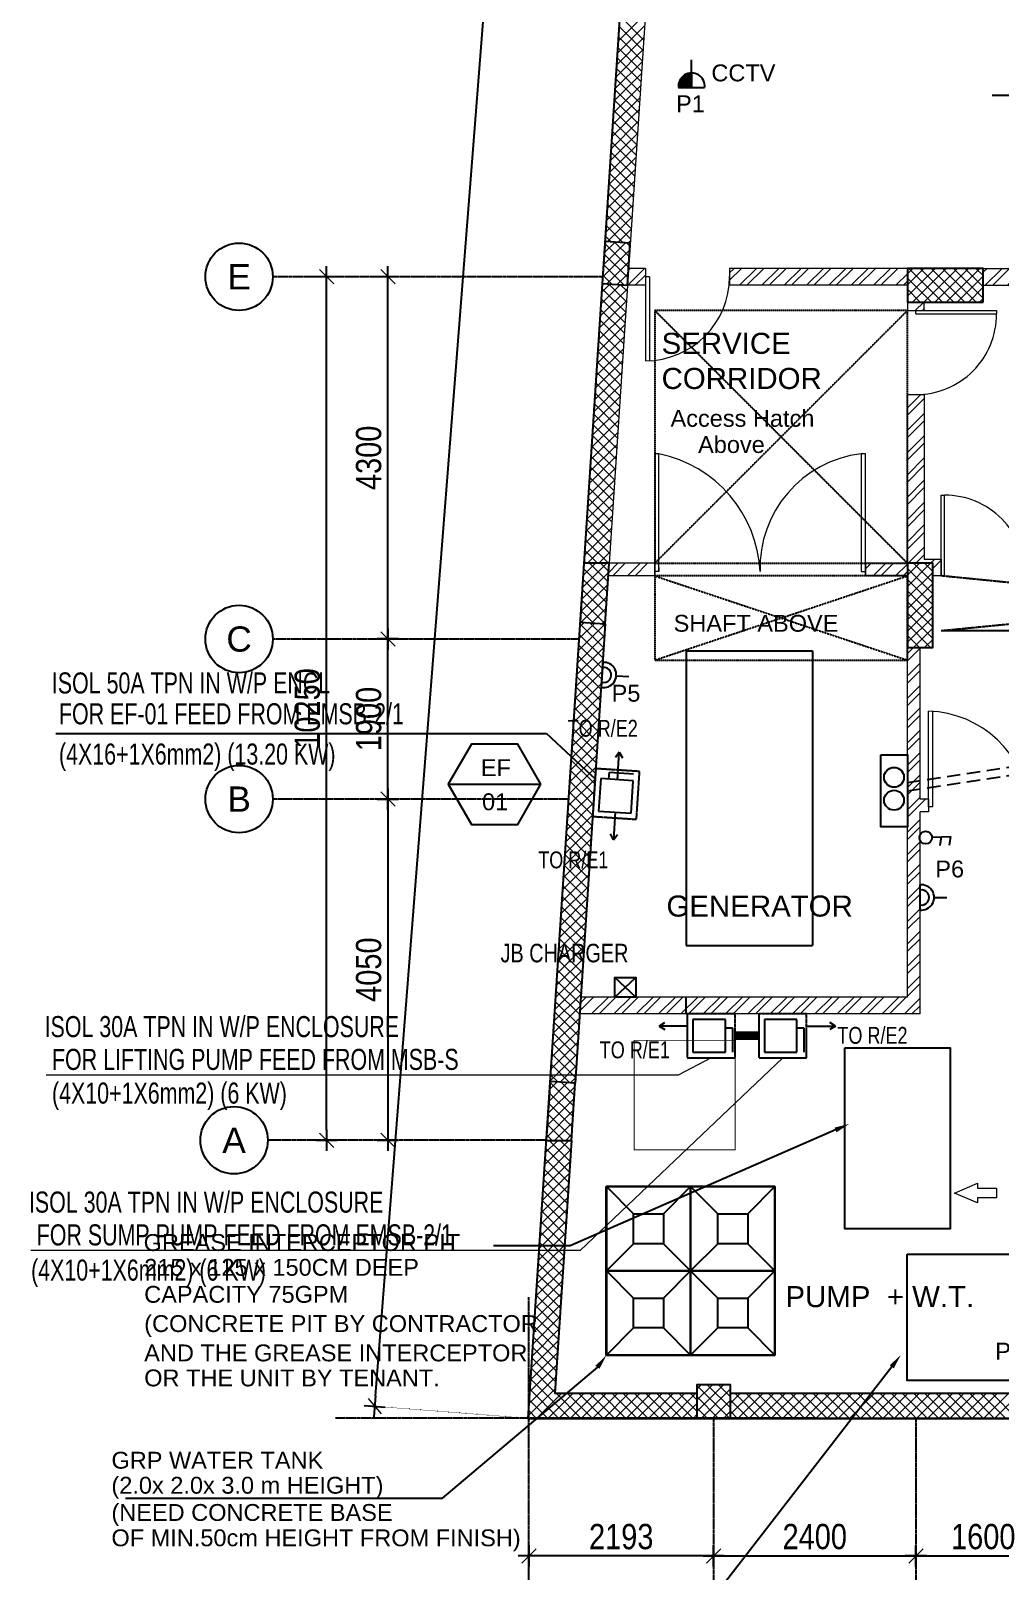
# Model space of a CAD drawing. Header units: inches. Extents: x 1070672 to 1191887, y 326920 to 401493.
# Drawn here: x 1100974 to 1112480, y 337745 to 356029 of the extents above; entities that cross this region are included whole.
import ezdxf
from ezdxf.enums import TextEntityAlignment as Align

# ---------------------------------------------------------------- set-up
doc = ezdxf.new("R2010")
doc.units = ezdxf.units.IN
doc.header["$MEASUREMENT"] = 0
for name, pattern in [('CENTER', [50.8, 31.75, -6.35, 6.35, -6.35]), ('DASHED', [19.05, 12.7, -6.35]), ('DOT2', [3.175, 0, -3.175]), ('HIDDEN', [9.525, 6.35, -3.175])]:
    doc.linetypes.add(name, pattern=pattern)
for name, color, linetype, lineweight in [('A-BLOCK', 43, 'Continuous', 13), ('A-CORD.PLUMB', 44, 'Continuous', 13), ('A-DOOR', 10, 'Continuous', 15), ('A-HATCH CONCRETE', 254, 'Continuous', 5), ('DB-NO', 7, 'Continuous', 20), ('wall hatch', 252, 'Continuous', 0)]:
    doc.layers.add(name, color=color, linetype=linetype, lineweight=lineweight)
for name, color, linetype in [('AC-TEXT Equipment', 3, 'Continuous'), ('Axis', 9, 'CENTER'), ('DB', 4, 'Continuous'), ('dim-axis', 15, 'Continuous'), ('E-PSCH-BUS', 4, 'Continuous'), ('FFNEW', 252, 'Continuous'), ('LGT ELEC', 252, 'Continuous'), ('P-FIRE-TXT', 181, 'Continuous'), ('P-PIPE-CWS', 80, 'Continuous'), ('P-PIPE-DRA', 40, 'Continuous'), ('POWER', 71, 'Continuous'), ('POWER TEXT', 2, 'Continuous'), ('POWER-CIR-NO', 2, 'Continuous'), ('S-COL', 210, 'Continuous'), ('S-WALL', 1, 'Continuous'), ('SHAFT', 7, 'Continuous'), ('TAXT', 3, 'Continuous'), ('TEXT', 181, 'Continuous'), ('VP', 8, 'Continuous'), ('WS-PIPE-EQP', 6, 'Continuous')]:
    doc.layers.add(name, color=color, linetype=linetype)
doc.styles.add('ARIAL', font='ARIALN.TTF')
doc.styles.add('M1', font='multplno.shx', dxfattribs={"height": 0.2})
doc.styles.get("Standard").update_dxf_attribs({"font": 'arial.ttf'})
doc.styles.add('style1', font='arial.ttf')
doc.dimstyles.new('DIM-100', dxfattribs={"dimscale": 150, "dimtxt": 2, "dimasz": 1, "dimexe": 0.75, "dimexo": 1, "dimgap": 0.5, "dimtad": 1, "dimdec": 0, "dimzin": 11, "dimdsep": 46, "dimtxsty": 'ARIAL', "dimblk": 'R', "dimcen": 2.5, "dimdle": 1, "dimclrd": 256, "dimclre": 256, "dimclrt": 256, "dimazin": 0, "dimtfac": 1, "dimtdec": 0, "dimtix": 1, "dimtmove": 2, "dimatfit": 3, "dimldrblk": 'R', "dimtolj": 1, "dimtzin": 3, "dimlwd": -1, "dimlwe": 13, "dimarcsym": 0})
doc.dimstyles.get("Standard").update_dxf_attribs({"dimtxt": 0.18, "dimasz": 0.18, "dimexe": 0.18, "dimexo": 0.0625, "dimgap": 0.09, "dimtad": 0, "dimtih": 1, "dimtoh": 1, "dimdec": 4, "dimzin": 0, "dimdsep": 46, "dimtxsty": 'Standard', "dimcen": 0.09, "dimadec": 0, "dimazin": 0, "dimtfac": 1, "dimtdec": 4, "dimtofl": 0, "dimtmove": 0, "dimatfit": 3, "dimfxl": 1, "dimtolj": 1, "dimtzin": 0, "dimarcsym": 0})
pattern_1 = [(45, (1099685.86, -131866.8), (-132.58252, 132.58252), []), (45, (1099774.24, -131866.8), (-132.58252, 132.58252), [])]
pattern_2 = [(45, (1099685.86, -131866.81), (-66.29126, 66.29126), []), (135, (1099685.86, -131866.81), (-66.29126, -66.29126), [])]

# ---------------------------------------------------------------- blocks, each defined once
blk = doc.blocks.new('R')
for p, q in [((-1.05, 0), (1.05, 0)), ((0, -1.05), (0, 1.05))]:
    blk.add_line(p, q)
at = {"color": 4, "lineweight": 13}
blk.add_line((-0.71, -0.71), (0.71, 0.71), dxfattribs=at)
blk = doc.blocks.new('*D95')
at = {"layer": 'Defpoints', "color": 0, "transparency": 16777216}
for p in [(1422494, 561167), (1424094, 561167), (1424094, 560825)]:
    blk.add_point(p, dxfattribs=at)
at = {"layer": 'dim-axis', "color": 251, "linetype": 'DOT2', "lineweight": 13, "transparency": 16777216}
for p, q in [((1422494, 561017), (1422494, 560712)), ((1424094, 561017), (1424094, 560712))]:
    blk.add_line(p, q, dxfattribs=at)
at = {"layer": 'dim-axis', "color": 251, "transparency": 16777216}
blk.add_line((1422614, 560825), (1423974, 560825), dxfattribs=at)
at = {"layer": 'dim-axis', "color": 251, "transparency": 16777216, "xscale": 120, "yscale": 120, "zscale": 120, "rotation": 180}
blk.add_blockref('R', (1422494, 560825), dxfattribs=at)
at = {"layer": 'dim-axis', "color": 251, "transparency": 16777216, "xscale": 120, "yscale": 120, "zscale": 120}
blk.add_blockref('R', (1424094, 560825), dxfattribs=at)
at = {"layer": 'dim-axis', "color": 251, "transparency": 16777216, "insert": (1423294, 561053), "char_height": 300, "attachment_point": 5, "style": 'ARIAL'}
blk.add_mtext('\\A1;1600', dxfattribs=at)
blk = doc.blocks.new('*D97')
at = {"layer": 'Defpoints', "color": 0, "transparency": 16777216}
for p in [(1416228, 571709), (1416228, 571709), (1416262, 569809)]:
    blk.add_point(p, dxfattribs=at)
at = {"layer": 'dim-axis', "color": 251, "linetype": 'DOT2', "lineweight": 13, "transparency": 16777216}
for p, q in [((1416078, 571709), (1416115, 571709)), ((1416112, 569809), (1416115, 569809))]:
    blk.add_line(p, q, dxfattribs=at)
at = {"layer": 'dim-axis', "color": 251, "transparency": 16777216}
blk.add_line((1416228, 569929), (1416228, 571589), dxfattribs=at)
at = {"layer": 'dim-axis', "color": 251, "transparency": 16777216, "xscale": 120, "yscale": 120, "zscale": 120}
for p, rotation in [((1416228, 571709), 90), ((1416228, 569809), 270)]:
    blk.add_blockref('R', p, dxfattribs=dict(at, rotation=rotation))
at = {"layer": 'dim-axis', "color": 251, "transparency": 16777216, "insert": (1416000, 570759), "char_height": 300, "attachment_point": 5, "rotation": 90, "style": 'ARIAL'}
blk.add_mtext('\\A1;1900', dxfattribs=at)
blk = doc.blocks.new('*D104')
at = {"layer": 'Defpoints', "color": 0, "transparency": 16777216}
for p in [(1416228, 576009), (1417426, 576009), (1417426, 571709)]:
    blk.add_point(p, dxfattribs=at)
at = {"layer": 'dim-axis', "color": 251, "linetype": 'DOT2', "lineweight": 13, "transparency": 16777216}
for p, q in [((1417276, 576009), (1416115, 576009)), ((1417276, 571709), (1416115, 571709))]:
    blk.add_line(p, q, dxfattribs=at)
at = {"layer": 'dim-axis', "color": 251, "transparency": 16777216}
blk.add_line((1416228, 571829), (1416228, 575889), dxfattribs=at)
at = {"layer": 'dim-axis', "color": 251, "transparency": 16777216, "xscale": 120, "yscale": 120, "zscale": 120}
for p, rotation in [((1416228, 576009), 90), ((1416228, 571709), 270)]:
    blk.add_blockref('R', p, dxfattribs=dict(at, rotation=rotation))
at = {"layer": 'dim-axis', "color": 251, "transparency": 16777216, "insert": (1416000, 573859), "char_height": 300, "attachment_point": 5, "rotation": 90, "style": 'ARIAL'}
blk.add_mtext('\\A1;4300', dxfattribs=at)
blk = doc.blocks.new('*D109')
at = {"layer": 'Defpoints', "color": 0, "transparency": 16777216}
for p in [(1417876, 569809), (1416228, 565759), (1417876, 565759)]:
    blk.add_point(p, dxfattribs=at)
at = {"layer": 'dim-axis', "color": 251, "linetype": 'DOT2', "lineweight": 13, "transparency": 16777216}
for p, q in [((1417726, 569809), (1416115, 569809)), ((1417726, 565759), (1416115, 565759))]:
    blk.add_line(p, q, dxfattribs=at)
at = {"layer": 'dim-axis', "color": 251, "transparency": 16777216}
blk.add_line((1416228, 569689), (1416228, 565879), dxfattribs=at)
at = {"layer": 'dim-axis', "color": 251, "transparency": 16777216, "xscale": 120, "yscale": 120, "zscale": 120}
for p, rotation in [((1416228, 569809), 90), ((1416228, 565759), 270)]:
    blk.add_blockref('R', p, dxfattribs=dict(at, rotation=rotation))
at = {"layer": 'dim-axis', "color": 251, "transparency": 16777216, "insert": (1416000, 567784), "char_height": 300, "attachment_point": 5, "rotation": 90, "style": 'ARIAL'}
blk.add_mtext('\\A1;4050', dxfattribs=at)
blk = doc.blocks.new('*D117')
at = {"layer": 'Defpoints', "color": 0, "transparency": 16777216}
for p in [(1415500, 576009), (1415500, 576009), (1415500, 565759)]:
    blk.add_point(p, dxfattribs=at)
at = {"layer": 'dim-axis', "color": 251, "linetype": 'DOT2', "lineweight": 13, "transparency": 16777216}
for p, q in [((1415350, 576009), (1415388, 576009)), ((1415350, 565759), (1415388, 565759))]:
    blk.add_line(p, q, dxfattribs=at)
at = {"layer": 'dim-axis', "color": 251, "transparency": 16777216}
blk.add_line((1415500, 565879), (1415500, 575889), dxfattribs=at)
at = {"layer": 'dim-axis', "color": 251, "transparency": 16777216, "xscale": 120, "yscale": 120, "zscale": 120}
for p, rotation in [((1415500, 576009), 90), ((1415500, 565759), 270)]:
    blk.add_blockref('R', p, dxfattribs=dict(at, rotation=rotation))
at = {"layer": 'dim-axis', "color": 251, "transparency": 16777216, "insert": (1415272, 570884), "char_height": 300, "attachment_point": 5, "rotation": 90, "style": 'ARIAL'}
blk.add_mtext('\\A1;10250', dxfattribs=at)
blk = doc.blocks.new('*D92')
at = {"layer": 'Defpoints', "color": 0, "transparency": 16777216}
for p in [(1418810, 597585), (1420642, 597441), (1417901, 562459)]:
    blk.add_point(p, dxfattribs=at)
at = {"layer": 'dim-axis', "color": 251, "linetype": 'DOT2', "lineweight": 13, "transparency": 16777216}
for p, q in [((1420492, 597453), (1418698, 597594)), ((1417752, 562470), (1415957, 562611))]:
    blk.add_line(p, q, dxfattribs=at)
at = {"layer": 'dim-axis', "color": 251, "transparency": 16777216}
blk.add_line((1416079, 562722), (1418801, 597465), dxfattribs=at)
at = {"layer": 'dim-axis', "color": 251, "transparency": 16777216, "xscale": 120, "yscale": 120, "zscale": 120}
for p, rotation in [((1418810, 597585), 85.52071850426807), ((1416070, 562602), 265.5207185042681)]:
    blk.add_blockref('R', p, dxfattribs=dict(at, rotation=rotation))
at = {"layer": 'dim-axis', "color": 251, "transparency": 16777216, "insert": (1417212, 580111), "char_height": 300, "attachment_point": 5, "rotation": 85.5207, "style": 'ARIAL'}
blk.add_mtext('\\A1;35090', dxfattribs=at)
blk = doc.blocks.new('*D93')
at = {"layer": 'Defpoints', "color": 0, "transparency": 16777216}
for p in [(1420094, 561773), (1417901, 561388), (1417901, 560825)]:
    blk.add_point(p, dxfattribs=at)
at = {"layer": 'dim-axis', "color": 251, "linetype": 'DOT2', "lineweight": 13, "transparency": 16777216}
for p, q in [((1420094, 561623), (1420094, 560712)), ((1417901, 561238), (1417901, 560712))]:
    blk.add_line(p, q, dxfattribs=at)
at = {"layer": 'dim-axis', "color": 251, "transparency": 16777216}
blk.add_line((1419974, 560825), (1418021, 560825), dxfattribs=at)
at = {"layer": 'dim-axis', "color": 251, "transparency": 16777216, "xscale": 120, "yscale": 120, "zscale": 120, "rotation": 180}
blk.add_blockref('R', (1417901, 560825), dxfattribs=at)
at = {"layer": 'dim-axis', "color": 251, "transparency": 16777216, "xscale": 120, "yscale": 120, "zscale": 120}
blk.add_blockref('R', (1420094, 560825), dxfattribs=at)
at = {"layer": 'dim-axis', "color": 251, "transparency": 16777216, "insert": (1418997, 561053), "char_height": 300, "attachment_point": 5, "style": 'ARIAL'}
blk.add_mtext('\\A1;2193', dxfattribs=at)
blk = doc.blocks.new('*D127')
at = {"layer": 'Defpoints', "color": 0, "transparency": 16777216}
for p in [(1420094, 561773), (1422494, 561773), (1422494, 560825)]:
    blk.add_point(p, dxfattribs=at)
at = {"layer": 'dim-axis', "color": 251, "linetype": 'DOT2', "lineweight": 13, "transparency": 16777216}
for p, q in [((1420094, 561623), (1420094, 560712)), ((1422494, 561623), (1422494, 560712))]:
    blk.add_line(p, q, dxfattribs=at)
at = {"layer": 'dim-axis', "color": 251, "transparency": 16777216}
blk.add_line((1420214, 560825), (1422374, 560825), dxfattribs=at)
at = {"layer": 'dim-axis', "color": 251, "transparency": 16777216, "xscale": 120, "yscale": 120, "zscale": 120, "rotation": 180}
blk.add_blockref('R', (1420094, 560825), dxfattribs=at)
at = {"layer": 'dim-axis', "color": 251, "transparency": 16777216, "xscale": 120, "yscale": 120, "zscale": 120}
blk.add_blockref('R', (1422494, 560825), dxfattribs=at)
at = {"layer": 'dim-axis', "color": 251, "transparency": 16777216, "insert": (1421294, 561053), "char_height": 300, "attachment_point": 5, "style": 'ARIAL'}
blk.add_mtext('\\A1;2400', dxfattribs=at)
blk = doc.blocks.new('STGHG')
at = {"layer": 'A-HATCH CONCRETE'}
h = blk.add_hatch(dxfattribs=at)
h.set_pattern_fill('ANSI37', color=254, scale=750)
h.set_pattern_definition(pattern_2)
h.paths.add_polyline_path([(1107757, 290090), (1108057, 290070), (1108089, 290569), (1107790, 290589)])
h = blk.add_hatch(dxfattribs=at)
h.set_pattern_fill('ANSI37', color=254, scale=750)
h.set_pattern_definition(pattern_2)
h.paths.add_polyline_path([(1112279, 289870), (1112279, 290270), (1111379, 290270), (1111379, 289870)])
h = blk.add_hatch(dxfattribs=at)
h.set_pattern_fill('ANSI37', color=254, scale=750)
h.set_pattern_definition(pattern_2)
h.paths.add_polyline_path([(1107494, 286072), (1107793, 286052), (1107840, 286770), (1107540, 286770)])
h = blk.add_hatch(dxfattribs=at)
h.set_pattern_fill('ANSI37', color=254, scale=750)
h.set_pattern_definition(pattern_2)
h.paths.add_polyline_path([(1111379, 285770), (1111679, 285770), (1111679, 286770), (1111379, 286770)])
h = blk.add_hatch(dxfattribs=at)
h.set_pattern_fill('ANSI37', color=254, scale=750)
h.set_pattern_definition(pattern_2)
h.paths.add_polyline_path([(1107091, 279920), (1107392, 279920), (1107436, 280599), (1107137, 280619)])
h = blk.add_hatch(dxfattribs=at)
h.set_pattern_fill('ANSI37', color=254, scale=750)
h.set_pattern_definition(pattern_2)
h.paths.add_polyline_path([(1108879, 276620), (1109279, 276620), (1109279, 277020), (1108879, 277020)])
at = {"layer": 'wall hatch'}
h = blk.add_hatch(dxfattribs=at)
h.set_pattern_fill('ANSI32', color=254, scale=500)
h.set_pattern_definition(pattern_1)
h.paths.add_polyline_path([(1111379, 290270), (1109269, 290270), (1109269, 290070), (1111379, 290070)])
h.paths.add_polyline_path([(1108269, 290270), (1108069, 290270), (1108059, 290110), (1108009, 290109), (1108006, 290070), (1108269, 290070)])
at = {"layer": 'wall hatch', "ltscale": 500}
h = blk.add_hatch(dxfattribs=at)
h.set_pattern_fill('ANSI32', color=254, scale=500)
h.set_pattern_definition(pattern_1)
h.paths.add_polyline_path([(1117332, 290070), (1117332, 290270), (1112279, 290270), (1112279, 290070)])
h = blk.add_hatch(dxfattribs=at)
h.set_pattern_fill('ANSI32', color=254, scale=500)
h.set_pattern_definition(pattern_1)
h.paths.add_polyline_path([(1111379, 288770), (1111379, 286770), (1111579, 286770), (1111580, 288770)])
h.paths.add_polyline_path([(1111379, 289870), (1111379, 289770), (1111579, 289770), (1111579, 289870)])
h = blk.add_hatch(dxfattribs=at)
h.set_pattern_fill('ANSI32', color=254, scale=500)
h.set_pattern_definition(pattern_1)
h.paths.add_polyline_path([(1108323, 286620), (1108323, 286770), (1107840, 286770), (1107831, 286620)])
h = blk.add_hatch(dxfattribs=at)
h.set_pattern_fill('ANSI32', color=254, scale=500)
h.set_pattern_definition(pattern_1)
h.paths.add_polyline_path([(1110880, 286620), (1111379, 286620), (1111379, 286770), (1110880, 286770)])
h = blk.add_hatch(dxfattribs=at)
h.set_pattern_fill('ANSI32', color=254, scale=500)
h.set_pattern_definition(pattern_1)
h.paths.add_polyline_path([(1112779, 286820), (1112779, 286620), (1118329, 286620), (1118329, 286820)])
h.paths.add_polyline_path([(1111679, 286820), (1111779, 286820), (1111779, 286620), (1111679, 286620)])
h.paths.add_polyline_path([(1111579, 286820), (1111678, 286820), (1111678, 286770), (1111579, 286770)])
h = blk.add_hatch(dxfattribs=at)
h.set_pattern_fill('ANSI32', color=254, scale=500)
h.set_pattern_definition([(45, (1099685.83, -131866.83), (-132.58252, 132.58252), []), (45, (1099774.22, -131866.83), (-132.58252, 132.58252), [])])
h.paths.add_polyline_path([(1107502, 281620), (1107489, 281420), (1111529, 281420), (1111529, 283820), (1111629, 283820), (1111629, 283970), (1111529, 283970), (1111529, 285770), (1111379, 285770), (1111379, 281620)])
at = {"layer": 'A-BLOCK', "color": 254, "ltscale": 100}
for p, q in [((1108700, 299894), (1107840, 286770)), ((1108269, 290270), (1108069, 290270)), ((1108269, 290270), (1108069, 290270)), ((1108269, 290270), (1108269, 290070)), ((1108269, 290270), (1108269, 290070)), ((1109269, 290270), (1109269, 290070)), ((1109269, 290270), (1109269, 290070)), ((1111379, 290270), (1109269, 290270)), ((1111379, 290270), (1109269, 290270)), ((1111379, 289870), (1111379, 290270)), ((1111379, 290270), (1112144, 290270)), ((1111379, 290270), (1118628, 290270)), ((1108269, 290070), (1108057, 290070)), ((1111379, 290070), (1109269, 290070)), ((1111379, 290070), (1109269, 290070)), ((1112279, 290070), (1117328, 290071)), ((1111479, 289770), (1112437, 289770)), ((1111479, 289729), (1111479, 289770)), ((1111479, 289729), (1112437, 289729)), ((1112437, 289770), (1112437, 289729)), ((1111579, 288770), (1111379, 288770)), ((1111379, 286770), (1111379, 288770)), ((1111779, 287579), (1111821, 287579)), ((1111779, 286620), (1111779, 287579)), ((1111821, 286620), (1111821, 287579)), ((1108380, 286770), (1107840, 286770)), ((1108380, 286770), (1108380, 286620)), ((1108380, 286620), (1108380, 286770)), ((1111379, 286770), (1110880, 286770)), ((1110880, 286770), (1110880, 286620)), ((1110880, 286620), (1110880, 286770)), ((1108380, 286620), (1107831, 286620)), ((1111379, 286620), (1110880, 286620)), ((1111821, 286620), (1111779, 286620)), ((1111379, 281620), (1111379, 285770)), ((1111529, 283970), (1111529, 285770)), ((1111629, 283970), (1111529, 283970)), ((1111629, 283970), (1111629, 283820)), ((1111529, 281420), (1111529, 283820)), ((1111629, 283820), (1111529, 283820)), ((1111379, 281620), (1107502, 281620)), ((1111529, 281420), (1107489, 281420))]:
    blk.add_line(p, q, dxfattribs=at)
for points in [[(1111379, 289870), (1111379, 289770), (1111579, 289770), (1111579, 289870)], [(1111579, 288770), (1111579, 286820), (1111779, 286820), (1111779, 286620), (1111679, 286620)]]:
    blk.add_lwpolyline(points, dxfattribs=at)
for centre, start, end in [((1111479, 289729), 269.9978, 360), ((1111821, 286620), 359.9978, 90)]:
    blk.add_arc(centre, 958, start, end, dxfattribs=at)
at = {"layer": 'A-DOOR', "color": 254}
for p, q in [((1108269, 290173), (1108269, 289173)), ((1108269, 290173), (1108269, 289173)), ((1108319, 290170), (1108269, 290170)), ((1108319, 290170), (1108319, 289173)), ((1108430, 286670), (1108380, 286670)), ((1110830, 286670), (1110880, 286670)), ((1111629, 283878), (1111629, 285016)), ((1111679, 283878), (1111679, 285016)), ((1111679, 283878), (1111629, 283878))]:
    blk.add_line(p, q, dxfattribs=at)
for points in [[(1108430, 286720), (1108430, 286670), (1108430, 288070), (1108380, 288070), (1108380, 286670)], [(1110880, 286720), (1110880, 286670), (1110880, 288070), (1110830, 288070), (1110830, 286670)]]:
    blk.add_lwpolyline(points, dxfattribs=at)
for centre, radius, start, end in [((1108269, 290173), 1000, 270, 0), ((1108125, 286594), 1507, 2.8899, 78.3242), ((1110994, 286715), 1365, 96.928, 181.8578), ((1111596, 283777), 1237, 4.6791, 88.4526)]:
    blk.add_arc(centre, radius, start, end, dxfattribs=at)
at = {"layer": 'A-HATCH CONCRETE', "color": 254, "linetype": 'Continuous'}
for p, q in [((1107945, 292967), (1108267, 293289)), ((1107936, 292825), (1108258, 293147)), ((1108239, 292860), (1107957, 293142)), ((1108247, 292984), (1107965, 293266)), ((1107927, 292683), (1108248, 293005)), ((1108231, 292735), (1107949, 293018)), ((1107908, 292399), (1108230, 292721)), ((1107917, 292541), (1108239, 292863)), ((1108214, 292487), (1107932, 292769)), ((1108223, 292611), (1107940, 292893)), ((1107899, 292257), (1108220, 292579)), ((1108206, 292362), (1107924, 292644)), ((1107889, 292116), (1108211, 292437)), ((1108190, 292113), (1107908, 292395)), ((1108198, 292238), (1107916, 292520)), ((1107880, 291974), (1108202, 292295)), ((1108182, 291989), (1107900, 292271)), ((1107862, 291690), (1108183, 292012)), ((1107871, 291832), (1108193, 292154)), ((1108165, 291740), (1107883, 292022)), ((1108174, 291864), (1107891, 292147)), ((1107852, 291548), (1108174, 291870)), ((1108157, 291616), (1107875, 291898)), ((1107843, 291406), (1108165, 291728)), ((1108141, 291367), (1107859, 291649)), ((1108149, 291491), (1107867, 291773)), ((1107824, 291122), (1108146, 291444)), ((1107834, 291264), (1108155, 291586)), ((1108133, 291242), (1107851, 291524)), ((1107815, 290981), (1108137, 291302)), ((1108117, 290993), (1107834, 291276)), ((1108125, 291118), (1107843, 291400)), ((1107806, 290839), (1108128, 291160)), ((1108108, 290869), (1107826, 291151)), ((1107796, 290697), (1108118, 291019)), ((1108092, 290620), (1107810, 290902)), ((1108100, 290745), (1107818, 291027)), ((1108005, 290575), (1107802, 290778)), ((1107819, 290587), (1108109, 290877)), ((1107944, 290579), (1108100, 290735)), ((1107786, 290528), (1107785, 290529)), ((1107787, 290555), (1107788, 290556)), ((1107863, 290584), (1107794, 290653)), ((1108068, 290571), (1108090, 290593)), ((1107778, 290404), (1107777, 290405)), ((1107778, 290413), (1107779, 290414)), ((1108076, 290371), (1108076, 290371)), ((1108081, 290451), (1108082, 290452)), ((1108085, 290495), (1108084, 290496)), ((1107770, 290280), (1107769, 290280)), ((1107769, 290271), (1107769, 290272)), ((1108062, 290167), (1108063, 290168)), ((1108068, 290246), (1108068, 290247)), ((1108072, 290309), (1108072, 290310)), ((1107731, 289704), (1108053, 290025)), ((1107741, 289846), (1107971, 290076)), ((1107750, 289987), (1107847, 290084)), ((1108035, 289749), (1107753, 290031)), ((1107759, 290129), (1107760, 290130)), ((1107762, 290155), (1107761, 290156)), ((1108043, 289874), (1107832, 290085)), ((1108051, 289998), (1107974, 290076)), ((1108060, 290122), (1108059, 290122)), ((1107722, 289562), (1108044, 289883)), ((1108027, 289625), (1107745, 289907)), ((1107713, 289420), (1108035, 289742)), ((1108011, 289376), (1107728, 289658)), ((1108019, 289500), (1107737, 289782)), ((1107694, 289136), (1108016, 289458)), ((1107704, 289278), (1108025, 289600)), ((1108002, 289251), (1107720, 289534)), ((1107685, 288994), (1108007, 289316)), ((1107986, 289003), (1107704, 289285)), ((1107994, 289127), (1107712, 289409)), ((1107676, 288852), (1107997, 289174)), ((1107978, 288878), (1107696, 289160)), ((1107657, 288569), (1107979, 288890)), ((1107666, 288710), (1107988, 289032)), ((1107962, 288629), (1107679, 288911)), ((1107970, 288754), (1107688, 289036)), ((1107648, 288427), (1107969, 288748)), ((1107953, 288505), (1107671, 288787)), ((1107638, 288285), (1107960, 288607)), ((1107937, 288256), (1107655, 288538)), ((1107945, 288380), (1107663, 288663)), ((1107629, 288143), (1107951, 288465)), ((1107929, 288132), (1107647, 288414)), ((1107611, 287859), (1107932, 288181)), ((1107620, 288001), (1107942, 288323)), ((1107913, 287883), (1107631, 288165)), ((1107921, 288007), (1107639, 288289)), ((1107601, 287717), (1107923, 288039)), ((1107905, 287758), (1107622, 288040)), ((1107592, 287575), (1107914, 287897)), ((1107888, 287509), (1107606, 287792)), ((1107896, 287634), (1107614, 287916)), ((1107573, 287292), (1107895, 287613)), ((1107583, 287434), (1107904, 287755)), ((1107880, 287385), (1107598, 287667)), ((1107564, 287150), (1107886, 287472)), ((1107872, 287261), (1107590, 287543)), ((1107555, 287008), (1107876, 287330)), ((1107856, 287012), (1107574, 287294)), ((1107864, 287136), (1107582, 287418)), ((1107545, 286866), (1107867, 287188)), ((1107848, 286887), (1107565, 287169)), ((1107699, 286770), (1107549, 286921)), ((1107832, 286770), (1107557, 287045)), ((1107582, 286770), (1107858, 287046)), ((1107715, 286770), (1107849, 286904)), ((1107536, 286724), (1107537, 286725)), ((1107567, 286770), (1107541, 286796)), ((1107839, 286762), (1107840, 286763)), ((1107840, 286762), (1107839, 286763)), ((1107525, 286547), (1107525, 286547)), ((1107527, 286582), (1107528, 286583)), ((1107533, 286671), (1107533, 286672)), ((1107824, 286513), (1107823, 286514)), ((1107830, 286620), (1107831, 286621)), ((1107832, 286638), (1107831, 286638)), ((1107517, 286422), (1107516, 286423)), ((1107518, 286440), (1107518, 286441)), ((1107811, 286336), (1107812, 286337)), ((1107815, 286389), (1107815, 286390)), ((1107821, 286478), (1107821, 286479)), ((1107499, 286157), (1107500, 286157)), ((1107501, 286173), (1107500, 286174)), ((1107508, 286299), (1107509, 286299)), ((1107509, 286298), (1107508, 286298)), ((1107799, 286140), (1107799, 286141)), ((1107802, 286195), (1107803, 286195)), ((1107807, 286265), (1107807, 286265)), ((1107471, 285731), (1107792, 286052)), ((1107480, 285873), (1107668, 286060)), ((1107490, 286015), (1107543, 286068)), ((1107774, 285767), (1107492, 286050)), ((1107782, 285892), (1107610, 286064)), ((1107790, 286016), (1107752, 286055)), ((1107793, 286053), (1107793, 286053)), ((1107462, 285589), (1107784, 285911)), ((1107758, 285519), (1107476, 285801)), ((1107766, 285643), (1107484, 285925)), ((1107443, 285305), (1107765, 285627)), ((1107453, 285447), (1107774, 285769)), ((1107750, 285394), (1107468, 285676)), ((1107434, 285163), (1107756, 285485)), ((1107733, 285145), (1107451, 285427)), ((1107742, 285270), (1107459, 285552)), ((1107425, 285022), (1107746, 285343)), ((1107725, 285021), (1107443, 285303)), ((1107406, 284738), (1107728, 285060)), ((1107415, 284880), (1107737, 285201)), ((1107709, 284772), (1107427, 285054)), ((1107717, 284896), (1107435, 285179)), ((1107397, 284596), (1107718, 284918)), ((1107701, 284648), (1107419, 284930)), ((1107387, 284454), (1107709, 284776)), ((1107684, 284399), (1107402, 284681)), ((1107693, 284523), (1107410, 284805)), ((1107378, 284312), (1107700, 284634)), ((1107676, 284274), (1107394, 284556)), ((1107360, 284028), (1107681, 284350)), ((1107369, 284170), (1107691, 284492)), ((1107668, 284150), (1107386, 284432)), ((1107350, 283887), (1107672, 284208)), ((1107652, 283901), (1107370, 284183)), ((1107660, 284025), (1107378, 284308)), ((1107341, 283745), (1107663, 284066)), ((1107644, 283777), (1107362, 284059)), ((1107322, 283461), (1107644, 283783)), ((1107332, 283603), (1107653, 283925)), ((1107627, 283528), (1107345, 283810)), ((1107636, 283652), (1107353, 283934)), ((1107313, 283319), (1107635, 283641)), ((1107619, 283403), (1107337, 283685)), ((1107304, 283177), (1107625, 283499)), ((1107603, 283154), (1107321, 283437)), ((1107611, 283279), (1107329, 283561)), ((1107285, 282893), (1107607, 283215)), ((1107294, 283035), (1107616, 283357)), ((1107595, 283030), (1107313, 283312)), ((1107276, 282752), (1107598, 283073)), ((1107578, 282781), (1107296, 283063)), ((1107587, 282906), (1107304, 283188)), ((1107267, 282610), (1107588, 282931)), ((1107570, 282657), (1107288, 282939)), ((1107257, 282468), (1107579, 282790)), ((1107554, 282408), (1107272, 282690)), ((1107562, 282532), (1107280, 282814)), ((1107239, 282184), (1107560, 282506)), ((1107248, 282326), (1107570, 282648)), ((1107546, 282283), (1107264, 282566)), ((1107229, 282042), (1107551, 282364)), ((1107530, 282035), (1107247, 282317)), ((1107538, 282159), (1107256, 282441)), ((1107220, 281900), (1107542, 282222)), ((1107521, 281910), (1107239, 282192)), ((1107201, 281617), (1107523, 281938)), ((1107211, 281758), (1107533, 282080)), ((1107505, 281661), (1107223, 281943)), ((1107513, 281786), (1107231, 282068)), ((1107192, 281475), (1107514, 281796)), ((1107497, 281537), (1107215, 281819)), ((1107183, 281333), (1107505, 281654)), ((1107481, 281288), (1107198, 281570)), ((1107489, 281412), (1107207, 281695)), ((1107174, 281191), (1107495, 281513)), ((1107472, 281164), (1107190, 281446)), ((1107155, 280907), (1107477, 281229)), ((1107164, 281049), (1107486, 281371)), ((1107464, 281039), (1107182, 281321)), ((1107146, 280765), (1107467, 281087)), ((1107448, 280790), (1107166, 281072)), ((1107456, 280915), (1107174, 281197)), ((1107136, 280623), (1107458, 280945)), ((1107440, 280666), (1107158, 280948)), ((1107228, 280613), (1107141, 280699)), ((1107370, 280603), (1107150, 280824)), ((1107257, 280611), (1107449, 280803)), ((1107381, 280603), (1107440, 280661)), ((1107127, 280481), (1107128, 280482)), ((1107134, 280574), (1107133, 280575)), ((1107430, 280519), (1107431, 280520)), ((1107432, 280541), (1107432, 280541)), ((1107118, 280325), (1107117, 280326)), ((1107118, 280340), (1107119, 280340)), ((1107126, 280450), (1107125, 280450)), ((1107416, 280292), (1107415, 280293)), ((1107421, 280378), (1107422, 280378)), ((1107424, 280416), (1107424, 280417)), ((1107109, 280201), (1107109, 280201)), ((1107109, 280198), (1107109, 280198)), ((1107408, 280167), (1107407, 280168)), ((1107412, 280236), (1107412, 280236)), ((1107093, 279952), (1107092, 279953)), ((1107099, 280056), (1107100, 280057)), ((1107101, 280076), (1107101, 280077)), ((1107393, 279952), (1107394, 279953)), ((1107400, 280043), (1107399, 280044)), ((1107402, 280094), (1107403, 280094)), ((1107062, 279488), (1107384, 279810)), ((1107071, 279630), (1107361, 279920)), ((1107081, 279772), (1107229, 279920)), ((1107366, 279546), (1107084, 279828)), ((1107090, 279914), (1107096, 279920)), ((1107375, 279670), (1107125, 279920)), ((1107383, 279795), (1107257, 279920)), ((1107391, 279919), (1107390, 279920)), ((1107053, 279346), (1107374, 279668)), ((1107350, 279297), (1107068, 279579)), ((1107358, 279422), (1107076, 279704)), ((1107034, 279063), (1107356, 279384)), ((1107043, 279205), (1107365, 279526)), ((1107342, 279173), (1107060, 279455)), ((1107025, 278921), (1107347, 279243)), ((1107326, 278924), (1107044, 279206)), ((1107334, 279048), (1107052, 279330)), ((1107016, 278779), (1107337, 279101)), ((1107318, 278799), (1107035, 279082)), ((1107006, 278637), (1107328, 278959)), ((1107301, 278551), (1107019, 278833)), ((1107309, 278675), (1107027, 278957)), ((1106988, 278353), (1107309, 278675)), ((1106997, 278495), (1107319, 278817)), ((1107293, 278426), (1107011, 278708)), ((1106978, 278211), (1107300, 278533)), ((1107285, 278302), (1107003, 278584)), ((1106969, 278070), (1107291, 278391)), ((1107269, 278053), (1106986, 278335)), ((1107277, 278177), (1106995, 278459)), ((1106950, 277786), (1107272, 278108)), ((1106960, 277928), (1107282, 278249)), ((1107260, 277928), (1106978, 278211)), ((1106941, 277644), (1107263, 277966)), ((1107244, 277679), (1106962, 277962)), ((1107252, 277804), (1106970, 278086)), ((1106932, 277502), (1107254, 277824)), ((1107236, 277555), (1106954, 277837)), ((1106923, 277360), (1107244, 277682)), ((1107220, 277306), (1106938, 277588)), ((1107228, 277431), (1106946, 277713)), ((1106904, 277076), (1107226, 277398)), ((1106913, 277218), (1107235, 277540)), ((1107212, 277182), (1106929, 277464)), ((1106895, 276935), (1107216, 277256)), ((1107195, 276933), (1106913, 277215)), ((1107203, 277057), (1106921, 277340)), ((1106885, 276793), (1107207, 277114)), ((1107375, 276620), (1106905, 277091)), ((1106876, 276651), (1107198, 276972)), ((1107110, 276620), (1106889, 276842)), ((1107243, 276620), (1106897, 276966)), ((1106978, 276620), (1107278, 276920)), ((1107111, 276620), (1107411, 276920)), ((1107508, 276620), (1107208, 276920)), ((1107243, 276620), (1107543, 276920)), ((1107641, 276620), (1107341, 276920)), ((1107376, 276620), (1107676, 276920)), ((1107773, 276620), (1107473, 276920)), ((1107508, 276620), (1107808, 276920)), ((1107906, 276620), (1107606, 276920)), ((1107641, 276620), (1107941, 276920)), ((1108038, 276620), (1107738, 276920)), ((1107774, 276620), (1108074, 276920)), ((1108171, 276620), (1107871, 276920)), ((1107906, 276620), (1108206, 276920)), ((1108303, 276620), (1108003, 276920)), ((1108039, 276620), (1108339, 276920)), ((1108436, 276620), (1108136, 276920)), ((1108171, 276620), (1108471, 276920)), ((1108569, 276620), (1108269, 276920)), ((1108304, 276620), (1108604, 276920)), ((1108701, 276620), (1108401, 276920)), ((1108437, 276620), (1108737, 276920)), ((1108834, 276620), (1108534, 276920)), ((1108569, 276620), (1108869, 276920)), ((1108879, 276707), (1108666, 276920)), ((1108879, 276840), (1108799, 276920)), ((1109279, 276800), (1109399, 276920)), ((1109279, 276668), (1109532, 276920)), ((1109497, 276620), (1109279, 276838)), ((1109629, 276620), (1109329, 276920)), ((1109365, 276620), (1109665, 276920)), ((1109762, 276620), (1109462, 276920)), ((1109497, 276620), (1109797, 276920)), ((1109894, 276620), (1109594, 276920)), ((1109630, 276620), (1109930, 276920)), ((1110027, 276620), (1109727, 276920)), ((1109762, 276620), (1110062, 276920)), ((1110160, 276620), (1109860, 276920)), ((1109895, 276620), (1110195, 276920)), ((1110292, 276620), (1109992, 276920)), ((1110028, 276620), (1110328, 276920)), ((1110425, 276620), (1110125, 276920)), ((1110160, 276620), (1110460, 276920)), ((1110557, 276620), (1110257, 276920)), ((1110293, 276620), (1110593, 276920)), ((1110690, 276620), (1110390, 276920)), ((1110425, 276620), (1110725, 276920)), ((1110823, 276620), (1110523, 276920)), ((1110558, 276620), (1110858, 276920)), ((1110955, 276620), (1110655, 276920)), ((1110690, 276620), (1110990, 276920)), ((1111088, 276620), (1110788, 276920)), ((1110823, 276620), (1111123, 276920)), ((1111220, 276620), (1110920, 276920)), ((1110956, 276620), (1111256, 276920)), ((1111353, 276620), (1111053, 276920)), ((1111088, 276620), (1111388, 276920)), ((1111485, 276620), (1111185, 276920)), ((1111221, 276620), (1111521, 276920)), ((1111618, 276620), (1111318, 276920)), ((1111353, 276620), (1111653, 276920)), ((1111751, 276620), (1111451, 276920)), ((1111486, 276620), (1111786, 276920)), ((1111883, 276620), (1111583, 276920)), ((1111619, 276620), (1111919, 276920)), ((1112016, 276620), (1111716, 276920)), ((1111751, 276620), (1112051, 276920)), ((1112148, 276620), (1111848, 276920)), ((1111884, 276620), (1112184, 276920)), ((1112281, 276620), (1111981, 276920)), ((1112016, 276620), (1112316, 276920)), ((1112414, 276620), (1112114, 276920)), ((1112149, 276620), (1112449, 276920)), ((1112546, 276620), (1112246, 276920)), ((1112281, 276620), (1112581, 276920)), ((1112679, 276620), (1112379, 276920)), ((1112414, 276620), (1112714, 276920)), ((1106978, 276620), (1106880, 276717)), ((1108702, 276620), (1108879, 276798)), ((1108834, 276620), (1108879, 276665)), ((1109364, 276620), (1109279, 276705))]:
    blk.add_line(p, q, dxfattribs=at)
at = {"layer": 'P-PIPE-CWS', "color": 254}
for p, q in [((1107806, 279371), (1108128, 279048)), ((1108806, 279371), (1108484, 279048)), ((1108806, 279371), (1109128, 279048)), ((1109806, 279371), (1109484, 279048)), ((1108128, 278693), (1107806, 278371)), ((1108484, 278693), (1108806, 278371)), ((1109128, 278693), (1108806, 278371)), ((1109484, 278693), (1109806, 278371)), ((1107806, 278371), (1108128, 278048)), ((1108806, 278371), (1108484, 278048)), ((1108806, 278371), (1109128, 278048)), ((1109806, 278371), (1109484, 278048)), ((1108128, 277693), (1107806, 277371)), ((1108484, 277693), (1108806, 277371)), ((1109128, 277693), (1108806, 277371)), ((1109484, 277693), (1109806, 277371))]:
    blk.add_line(p, q, dxfattribs=at)
at = {"layer": 'P-PIPE-CWS', "color": 254, "transparency": 33554687}
blk.add_lwpolyline([(1107805, 279371), (1109805, 279371), (1109805, 277371), (1107805, 277371)], close=True, dxfattribs=at)
blk.add_lwpolyline([(1107805, 279371), (1109805, 279371), (1109805, 277371), (1107805, 277371)], close=True, dxfattribs=at)
at = {"layer": 'P-PIPE-CWS', "color": 254}
for points in [[(1107806, 278371), (1108806, 278371), (1108806, 279371), (1107806, 279371)], [(1108806, 278371), (1109806, 278371), (1109806, 279371), (1108806, 279371)], [(1108484, 279048), (1108484, 278693), (1108128, 278693), (1108128, 279048)], [(1109484, 279048), (1109484, 278693), (1109128, 278693), (1109128, 279048)], [(1107806, 277371), (1108806, 277371), (1108806, 278371), (1107806, 278371)], [(1108806, 277371), (1109806, 277371), (1109806, 278371), (1108806, 278371)], [(1108484, 278048), (1108484, 277693), (1108128, 277693), (1108128, 278048)], [(1109484, 278048), (1109484, 277693), (1109128, 277693), (1109128, 278048)]]:
    blk.add_lwpolyline(points, close=True, dxfattribs=at)
at = {"layer": 'P-PIPE-DRA', "color": 254, "ltscale": 0.1}
for points in [[(1110638, 281020), (1111888, 281020), (1111888, 278870), (1110638, 278870)], [(1111375, 278570), (1112875, 278570), (1112875, 277070), (1111375, 277070)]]:
    blk.add_lwpolyline(points, close=True, dxfattribs=at)
for points in [[(1110525, 280043), (1107376, 278667), (1106464, 278667)], [(1107700, 277226), (1105851, 275669), (1102097, 275669)], [(1111192, 277232), (1109056, 274471), (1103079, 274471)]]:
    blk.add_lwpolyline(points, dxfattribs=at)
for points in [[(1110513, 280071), (1110690, 280115), (1110537, 280016)], [(1107675, 277243), (1107806, 277371), (1107724, 277208)], [(1111169, 277250), (1111302, 277374), (1111216, 277213)]]:
    blk.add_solid(points, dxfattribs=at)
at = {"layer": 'S-COL', "color": 254, "linetype": 'ByBlock'}
for points in [[(1107757, 290090), (1108057, 290070), (1108089, 290569), (1107790, 290589)], [(1108879, 276620), (1109279, 276620), (1109279, 277020), (1108879, 277020)]]:
    blk.add_lwpolyline(points, close=True, dxfattribs=at)
at = {"layer": 'S-COL', "color": 254}
for points in [[(1112279, 289870), (1112279, 290270), (1111379, 290270), (1111379, 289870)], [(1107494, 286072), (1107793, 286052), (1107840, 286770), (1107540, 286770)], [(1111379, 285770), (1111679, 285770), (1111679, 286770), (1111379, 286770)], [(1107091, 279920), (1107392, 279920), (1107436, 280599), (1107137, 280619)]]:
    blk.add_lwpolyline(points, close=True, dxfattribs=at)
at = {"layer": 'S-WALL', "color": 254}
for points in [[(1109169, 311646), (1109169, 311646), (1106874, 276620), (1157004, 276620), (1158796, 304563), (1144830, 306556)], [(1107793, 286052), (1107435, 280599)], [(1107391, 279920), (1107194, 276920), (1108879, 276920)], [(1109279, 276920), (1112879, 276920)]]:
    blk.add_lwpolyline(points, dxfattribs=at)
at = {"layer": 'SHAFT', "color": 254, "linetype": 'HIDDEN', "ltscale": 0.5}
for p, q in [((1108379, 286770), (1111379, 289770)), ((1108379, 289770), (1111364, 286785)), ((1108379, 285620), (1111379, 286620)), ((1108379, 286620), (1111379, 285620))]:
    blk.add_line(p, q, dxfattribs=at)
at = {"layer": 'SHAFT', "color": 254, "linetype": 'HIDDEN'}
for p, q in [((1118328, 285970), (1111779, 286620)), ((1111779, 285970), (1118329, 286614)), ((1111779, 285970), (1118328, 285970))]:
    blk.add_line(p, q, dxfattribs=at)
at = {"layer": 'SHAFT', "color": 254, "linetype": 'HIDDEN', "ltscale": 0.5}
for points in [[(1108379, 286770), (1111379, 286770), (1111379, 289770), (1108379, 289770)], [(1111379, 285620), (1111379, 286620), (1108379, 286620), (1108379, 285620)]]:
    blk.add_lwpolyline(points, close=True, dxfattribs=at)
at = {"layer": 'VP', "color": 254, "ltscale": 100}
blk.add_line((1108747, 281620), (1108747, 281420), dxfattribs=at)
at = {"layer": 'WS-PIPE-EQP', "color": 254, "linetype": 'DASHED', "ltscale": 20, "const_width": 10}
blk.add_lwpolyline([(1108135, 279807), (1109335, 279807), (1109335, 281107), (1108135, 281107)], close=True, dxfattribs=at)
at = {"layer": 'P-FIRE-TXT', "color": 254, "style": 'style1'}
for s, p in [('GREASE INTERCEPTOR PIT', (1102313, 278607)), ('215 x 125 x 150CM DEEP', (1102320, 278313)), ('CAPACITY 75GPM', (1102320, 277992)), ('(CONCRETE PIT BY CONTRACTOR', (1102320, 277645)), ('AND THE GREASE INTERCEPTOR ', (1102320, 277297)), ('OR THE UNIT BY TENANT.', (1102320, 277000)), ('GRP WATER TANK', (1101931, 276023)), ('(2.0x 2.0x 3.0 m HEIGHT)', (1101931, 275726)), ('(NEED CONCRETE BASE', (1101931, 275403)), ('OF MIN.50cm HEIGHT FROM FINISH)', (1101931, 275102))]:
    blk.add_text(s, height=200, dxfattribs=at).set_placement(p)
at = {"layer": 'TAXT', "color": 254, "ltscale": 100, "style": 'style1'}
for s, p in [('Access Hatch', (1108567, 288390)), ('Above', (1108894, 288079)), ('SHAFT ABOVE', (1108604, 285957))]:
    blk.add_text(s, height=200, dxfattribs=at).set_placement(p)
at = {"layer": 'TEXT', "color": 254, "ltscale": 0.5, "char_height": 250, "width": 4139.91, "attachment_point": 1, "style": 'style1'}
for s, insert in [('SERVICE \\PCORRIDOR', (1108461, 289505)), ('GENERATOR', (1108519, 282826)), ('PUMP  + W.T.', (1109931, 278190))]:
    blk.add_mtext(s, dxfattribs=dict(at, insert=insert))
blk = doc.blocks.new('SGSR')
at = {"layer": 'Axis', "color": 251, "ltscale": 0.5}
for p, q in [((1418777.1, 576008.6), (1414861.2, 576008.6)), ((1418495.3, 571708.6), (1414861.2, 571708.6)), ((1418370.8, 569808.6), (1414861.2, 569808.6)), ((1418105.4, 565758.6), (1414801.5, 565758.6)), ((1417901.1, 558879.5), (1417901.1, 563896)), ((1421311.4, 562458.6), (1415604.8, 562458.6)), ((1420093.8, 562458.6), (1420093.8, 558571.5)), ((1422493.8, 562458.6), (1422493.8, 558571.5))]:
    blk.add_line(p, q, dxfattribs=at)
at = {"layer": 'Axis', "color": 251, "linetype": 'Continuous'}
for centre in [(1414461.2, 576008.6), (1414461.2, 571708.6), (1414461.2, 569808.6), (1414401.5, 565758.6)]:
    blk.add_circle(centre, 400, dxfattribs=at)
at = {"layer": 'S-WALL', "color": 251}
blk.add_lwpolyline([(1417889.2, 562458.6), (1468019.2, 562458.6), (1469810.8, 590401.2), (1420184.3, 597484.1)], close=True, dxfattribs=at)
at = {"layer": 'Axis', "color": 251, "linetype": 'Continuous', "style": 'style1'}
for s, p in [('E', (1414461.2, 576008.6)), ('C', (1414461.2, 571708.6)), ('B', (1414461.2, 569808.6)), ('A', (1414401.5, 565758.6))]:
    blk.add_text(s, height=300, dxfattribs=at).set_placement(p, align=Align.MIDDLE)
at = {"layer": 'dim-axis', "color": 251}
for p1, p2, distance, picture, middle in [((1417901.1, 562458.6), (1420641.6, 597441.4), 1837.1, '*D92', (1417212.3, 580111.3)), ((1415500.2, 565758.6), (1415500.2, 576008.6), 0, '*D117', (1415272, 570883.6))]:
    dim = blk.add_aligned_dim(p1=p1, p2=p2, distance=distance, dimstyle='DIM-100', override={"dimasz": 0.8, "dimclrd": 251, "dimclre": 251, "dimclrt": 251}, dxfattribs=at)
    dim.commit()
    dim.dimension.update_dxf_attribs({"geometry": picture, "text_midpoint": middle})
for base, p1, p2, angle, picture, middle in [((1416227.7, 576008.6), (1417426.4, 571708.6), (1417426.4, 576008.6), 90, '*D104', (1415999.6, 573858.6)), ((1416227.7, 571708.6), (1416261.9, 569808.6), (1416227.7, 571708.6), 90, '*D97', (1415999.6, 570758.6)), ((1416227.7, 565758.6), (1417876.4, 569808.6), (1417876.4, 565758.6), 90, '*D109', (1415999.6, 567783.6)), ((1417901.1, 560824.5), (1420093.8, 561772.7), (1417901.1, 561387.8), 180, '*D93', (1418997.5, 561052.7)), ((1422493.8, 560824.5), (1420093.8, 561772.7), (1422493.8, 561772.7), 180, '*D127', (1421293.8, 561052.7))]:
    dim = blk.add_linear_dim(base=base, p1=p1, p2=p2, angle=angle, dimstyle='DIM-100', override={"dimasz": 0.8, "dimclrd": 251, "dimclre": 251, "dimclrt": 251}, dxfattribs=at)
    dim.commit()
    dim.dimension.update_dxf_attribs({"geometry": picture, "text_midpoint": middle})
dim = blk.add_linear_dim(base=(1424093.8, 560824.5), p1=(1422493.8, 561167.4), p2=(1424093.8, 561167.4), dimstyle='DIM-100', override={"dimasz": 0.8, "dimclrd": 251, "dimclre": 251, "dimclrt": 251}, dxfattribs=at)
dim.commit()
dim.dimension.update_dxf_attribs({"geometry": '*D95', "text_midpoint": (1423293.8, 561052.7)})
blk = doc.blocks.new('A$C6D407ABE')
at = {"layer": 'POWER'}
h = blk.add_hatch(color=252, dxfattribs=at)
h.dxf.hatch_style = 1
h.paths.add_polyline_path([(12041, 28232), (12196, 28232), (12196, 28406, 0.449231)])
at = {"layer": 'A-CORD.PLUMB', "color": 252, "linetype": 'Continuous', "ltscale": 100}
blk.add_lwpolyline([(15816, 15167), (15816, 15055), (15591, 15055), (15591, 14995), (15316, 15111), (15591, 15227), (15591, 15167), (15816, 15167)], dxfattribs=at)
at = {"layer": 'AC-TEXT Equipment', "color": 252}
blk.add_line((9307, 19963), (10407, 19963), dxfattribs=at)
blk.add_lwpolyline([(10407, 19963), (10132, 20439), (9582, 20439), (9307, 19963), (9582, 19486), (10132, 19486)], close=True, dxfattribs=at)
at = {"layer": 'DB', "color": 252, "linetype": 'ByBlock', "ltscale": 10}
blk.add_lwpolyline([(14444, 20313), (14758, 20313), (14758, 19457), (14444, 19457)], close=True, dxfattribs=at)
for centre in [(14599, 20045), (14599, 19773)]:
    blk.add_circle(centre, 118, dxfattribs=at)
at = {"layer": 'E-PSCH-BUS', "color": 252, "const_width": 100}
blk.add_lwpolyline([(12713, 16978), (13001, 16978)], dxfattribs=at)
at = {"layer": 'POWER', "color": 252}
for p, q in [((12196, 28406), (12196, 28562)), ((12196, 28406), (12196, 28232)), ((12041, 28232), (12351, 28232)), ((11126, 21113), (11145, 21410)), ((12131, 21547), (13631, 21547)), ((12131, 21547), (12131, 18047)), ((13631, 21547), (13631, 18047)), ((11303, 21250), (11452, 21241)), ((11338, 20345), (11292, 20281)), ((11316, 20010), (11338, 20345)), ((11338, 20345), (11375, 20275)), ((11119, 20030), (11093, 19644)), ((11504, 20004), (11119, 20030)), ((11215, 20026), (11220, 20105)), ((11220, 20105), (11508, 20086)), ((11479, 19619), (11504, 20004)), ((11093, 19644), (11479, 19619)), ((11291, 19637), (11270, 19302)), ((11270, 19302), (11233, 19373)), ((11270, 19302), (11316, 19367)), ((15050, 19333), (15268, 19341)), ((15159, 19337), (15144, 19237)), ((15268, 19341), (15253, 19241)), ((14908, 18470), (14908, 18768)), ((15075, 18619), (15225, 18619)), ((12131, 18047), (13631, 18047)), ((11534, 17436), (11285, 17668)), ((11285, 17436), (11534, 17668)), ((11810, 17092), (11877, 17134)), ((12145, 17093), (11810, 17092)), ((11810, 17092), (11878, 17051)), ((12212, 17169), (12212, 16782)), ((12599, 17169), (12212, 17169)), ((12599, 16782), (12599, 17169)), ((12601, 17073), (12680, 17073)), ((12680, 17073), (12680, 16784)), ((13061, 17169), (13061, 16782)), ((13447, 17169), (13061, 17169)), ((13447, 16782), (13447, 17169)), ((13450, 17073), (13529, 17073)), ((13529, 17073), (13529, 16784)), ((13569, 17093), (13905, 17092)), ((13905, 17092), (13837, 17134)), ((13905, 17092), (13837, 17051)), ((12212, 16782), (12599, 16782)), ((13061, 16782), (13447, 16782))]:
    blk.add_line(p, q, dxfattribs=at)
at = {"layer": 'POWER', "color": 252, "linetype": 'HIDDEN', "ltscale": 25}
for p, q in [((14758, 19982), (24566, 21465)), ((14758, 19885), (24566, 21366))]:
    blk.add_line(p, q, dxfattribs=at)
at = {"layer": 'POWER', "color": 252, "linetype": 'HIDDEN', "ltscale": 0.05}
for p, q in [((11059, 20148), (11022, 19581)), ((11579, 20114), (11059, 20148)), ((11542, 19547), (11579, 20114)), ((11022, 19581), (11542, 19547)), ((12145, 17236), (12145, 16715)), ((12713, 17236), (12145, 17236)), ((12713, 16715), (12713, 17236)), ((12994, 17236), (12994, 16715)), ((13561, 17236), (12994, 17236)), ((13561, 16715), (13561, 17236)), ((12145, 16715), (12713, 16715)), ((12994, 16715), (13561, 16715))]:
    blk.add_line(p, q, dxfattribs=at)
at = {"layer": 'POWER', "color": 252}
blk.add_lwpolyline([(11534, 17436), (11285, 17436), (11285, 17668), (11534, 17668)], close=True, dxfattribs=at)
blk.add_circle((14975, 19330), 75.4, dxfattribs=at)
for centre, radius, start, end in [((12196, 28250), 156, 353.2789, 186.8077), ((11153, 21260), 150, 259.4867, 93.0154), ((11153, 21260), 90, 254.9297, 97.5724), ((14925, 18619), 150, 263.2356, 96.7644), ((14925, 18619), 90, 258.6787, 101.3213)]:
    blk.add_arc(centre, radius, start, end, dxfattribs=at)
at = {"layer": 'POWER-CIR-NO', "color": 252}
for p, q in [((20287, 28137), (15762, 28137)), ((4651, 20564), (10473, 20564)), ((10473, 20564), (11051, 20027))]:
    blk.add_line(p, q, dxfattribs=at)
at = {"layer": 'DB-NO', "color": 252, "style": 'M1', "width": 0.8}
for s, p in [('TO R/E2', (10725, 20527)), ('TO R/E1', (10376, 18965)), ('TO R/E2 ', (13927, 16882)), ('TO R/E1', (11106, 16710))]:
    blk.add_text(s, height=200, dxfattribs=at).set_placement(p)
at = {"layer": 'POWER TEXT', "color": 252, "linetype": 'ByBlock', "ltscale": 10, "style": 'style1'}
for s, p in [('CCTV', (12431, 28306)), ('P1', (12012, 27940)), ('P5', (11247, 20943)), ('EF', (9695, 20060)), ('01', (9709, 19655)), ('P6', (15089, 18857)), ('P7', (15800, 13134))]:
    blk.add_text(s, height=200, dxfattribs=at).set_placement(p)
at = {"layer": 'POWER-CIR-NO', "color": 252, "style": 'M1'}
for s, height, width, p in [(' ISOL 50A TPN IN W/P ENCL', 250, 0.76, (4532, 21040, 0)), ('FOR EF-01 FEED FROM EMSB-2/1 ', 250, 0.76, (4687, 20674, 0)), ('(4X16+1X6mm2) (13.20 KW)', 250, 0.76, (4687, 20196, 0)), ('JB CHARGER', 220, 0.8, (9929, 17849)), (' ISOL 30A TPN IN W/P ENCLOSURE', 250, 0.76, (4446, 16961, 0)), ('FOR LIFTING PUMP FEED FROM MSB-S', 250, 0.76, (4604, 16572, 0)), ('(4X10+1X6mm2) (6 KW)', 250, 0.76, (4604, 16172, 0)), (' ISOL 30A TPN IN W/P ENCLOSURE', 250, 0.76, (4260, 14878, 0)), ('FOR SUMP PUMP FEED FROM EMSB-2/1', 250, 0.76, (4423, 14489, 0)), ('(4X10+1X6mm2) (6 KW)', 250, 0.76, (4356, 14071, 0))]:
    blk.add_text(s, height=height, dxfattribs=dict(at, width=width)).set_placement(p)
at = {"layer": 'POWER-CIR-NO', "color": 252}
for points in [[(13278, 16715), (10874, 14427), (4353, 14427)], [(12429, 16715), (12035, 16509), (4536, 16509)]]:
    blk.add_leader(points, dimstyle='Standard', override={"dimfxl": 2.5}, dxfattribs=at)

msp = doc.modelspace()

# ---------------------------------------------------------------- block references
at = {"layer": 'A-CORD.PLUMB', "color": 252, "linetype": 'Continuous', "ltscale": 100}
msp.add_blockref('A$C6D407ABE', (1096621, 327123), dxfattribs=at)
at = {"layer": 'FFNEW', "color": 6, "linetype": 'Continuous'}
msp.add_blockref('SGSR', (-311015, -222899), dxfattribs=at)
at = {"layer": 'LGT ELEC', "color": 252, "linetype": 'Continuous'}
msp.add_blockref('STGHG', (0, 62939), dxfattribs=at)

doc.saveas('drawing.dxf')
